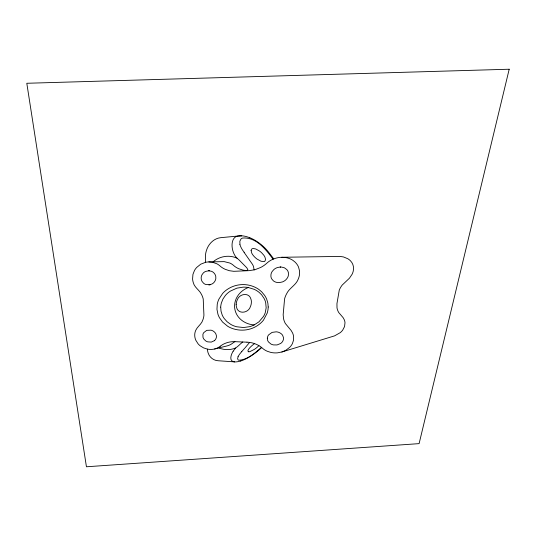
<?xml version="1.0" encoding="UTF-8"?>
<svg xmlns="http://www.w3.org/2000/svg" width="536" height="536" viewBox="0 0 536 536"><rect width="100%" height="100%" fill="white"/><g stroke="black" fill="none" stroke-linecap="round" stroke-linejoin="round"><path stroke-width="0.8" d="M220.718 307.155L221.026 311.168L222.206 315.014A35.188 24.783 -8.5 0 0 224.289 318.612L227.13 321.761L230.574 324.26A22.063 15.457 -7.9 0 0 236.691 326.766L243.572 327.543L249.548 326.672A18.867 13.186 -7.8 0 0 254.211 324.91M254.104 269.936L253.508 266.513A32.341 23.577 -6.6 0 0 252.53 264.429L244.061 252.322M238.105 356.728L237.615 358.571L238.031 359.783A2.03 1.353 -7.4 0 0 238.835 360.226C247.726 359.763 255.002 352.956 261.454 347.388M233.153 351.214C231.82 353.13 228.222 360.741 233.89 361.807A4.576 3.055 -7.2 0 0 234.373 361.86L218.105 360.748C213.603 360.56 209.522 357.331 208.169 353.057A29.668 20.06 -7.3 0 1 207.412 349.124L203.566 347.884L200.216 345.834A22.298 15.289 -6.3 0 1 198.065 343.797L195.841 340.306A27.47 18.861 -6.5 0 1 194.749 335.898L194.729 334.752A22.927 15.745 -6.3 0 1 195.734 330.337C197.509 326.31 201.864 324.032 202.97 319.59A32.676 22.894 -3.6 0 0 203.928 315.161L203.224 299.028A36.944 26.157 -3.3 0 0 201.523 294.465C199.459 289.922 194.313 287.51 193.228 282.412A30.746 22.385 -6.7 0 1 192.591 278.968L192.94 274.378L194.447 270.566A20.891 15.229 -6.1 0 1 196.739 267.404L200.725 264.194L205.496 262.339A12.355 9.045 -5.7 0 1 208.819 261.923L224.189 261.622L229.924 263.075A16.582 12.107 -6.5 0 1 233.555 265.434A23.088 17.132 -8.7 0 0 238.748 268.737L243.096 270.151L246.774 270.62M233.167 351.187L235.646 348.005A40.207 27.738 -5.7 0 0 239.404 344.909A41.553 27.584 -9 0 1 240.691 343.723L242.741 342.002M245.26 347.596L249.059 343.08A48.207 33.266 -5.7 0 0 249.562 342.417M244.865 348.045L241.723 351.583M273.755 258.915A16.824 12.228 -10.4 0 1 281.869 257.273L339.911 256.429L343.469 256.932L347.77 258.721A19.557 14.003 -13.6 0 1 350.39 260.731C353.097 263.357 354.182 267.457 353.237 271.095A23.591 16.911 -13.4 0 1 352.085 274.278L349.459 278.177L342.209 285.065A27.37 18.995 -14.7 0 0 339.248 290.224L336.95 303.617L336.997 307.838A28.649 19.698 -14.5 0 0 338.765 312.568L343.141 317.68L344.273 319.744A22.07 15.001 -11.9 0 1 344.996 322.759L344.554 326.571L342.692 330.116A16.904 11.477 -12.2 0 1 340.239 332.662L334.591 335.858L281.856 351.991L277.427 352.842A16.301 11.015 -9.4 0 1 270.734 352.38L267.598 351.388A21.902 14.847 -9.6 0 1 262.486 348.239L261.702 347.576A29.822 19.845 -7.3 0 0 258.942 345.666L256.811 347.589A32.287 22.13 -7.1 0 1 254.285 349.425L249.923 351.616A2.714 1.829 -7.9 0 1 248.751 351.804M261.702 347.576L258.747 350.216A77.532 54.129 -5.3 0 1 252.737 354.778A54.853 37.835 -6.2 0 1 246.352 358.631L244.604 359.462A24.381 16.502 -7 0 1 240.376 361.103M213.114 261.823C219.525 256.201 229.247 254.567 237.026 258.191A53.205 38.431 -5 0 1 241.086 262.01L246.56 267.538A21.587 15.698 -7 0 1 246.815 267.826L247.9 269.762L246.902 270.613M214.353 340.702L211.258 342.095L207.713 341.854A7.316 5.005 -5.9 0 1 205.616 340.836L203.982 339.261A12.388 8.496 -6.1 0 1 202.983 337.271L202.903 334.437A9.266 6.358 -6 0 1 203.794 332.595L206.755 330.35L211.003 330.176A7.263 4.985 -5.8 0 1 213.241 331.094L214.326 331.918A11.43 7.826 -5.6 0 1 215.861 333.941L216.37 335.549A11.584 7.933 -5.6 0 1 216.222 337.908L215.76 339.04A7.444 5.092 -5.8 0 1 214.36 340.702M235.646 348.005C230.373 350.236 224.001 350.075 218.876 347.938M248.295 287.517L247.063 288.033A20.757 14.693 -8.6 0 0 240.356 292.696C236.832 296.1 234.641 300.917 234.567 305.842A34.565 24.341 -9.3 0 0 236.952 314.873C240.47 320.943 247.324 324.548 254.218 324.91L258.982 321.801L263.491 316.448A32.153 22.613 -7.3 0 0 265.226 312.796L266.171 307.818L265.675 302.545A36.776 25.869 -7 0 0 264.101 298.465L261.615 294.787L259.223 292.462A25.808 18.224 -7.5 0 0 254.211 289.326L248.295 287.517A19.129 13.561 -7.8 0 0 243.089 287.162L236.885 288.147L230.393 291.102A22.304 15.779 -7.9 0 0 225.328 295.537L222.922 299.088L221.368 303.048A35.188 24.783 -8.5 0 0 220.705 307.095M281.856 351.991L285.621 350.423L289.648 347.382A19.638 13.293 -9.2 0 0 292.435 343.529L293.54 340.132L293.594 336.534A28.341 19.209 -8.8 0 0 292.576 332.97L291.155 330.511L285.366 323.523A37.044 25.594 -12 0 1 283.564 318.766L283.162 314.779L284.583 298.927A34.15 23.872 -12.1 0 1 286.639 293.741C289.393 287.845 296.2 285.139 298.344 278.861A30.23 21.909 -9.7 0 0 299.443 275.035L299.617 271.216L298.552 267.129A24.375 17.661 -10 0 0 295.008 262.044L292.944 260.382A18.901 13.722 -10.3 0 0 285.963 257.602L281.869 257.28M214.601 348.976L226.996 345.934A12.147 8.295 -6.6 0 0 232.644 343.181A17.641 11.866 -7.7 0 1 234.909 341.673M239.425 235.907L240.952 235.887A4.194 3.162 -8.1 0 1 241.723 235.867A13.782 10.318 -8 0 0 239.203 235.927C229.622 235.813 230.44 251.786 237.033 258.191M239.183 235.927L220.765 237.676C213.784 238.312 208.236 244.175 206.373 250.701A38.049 28.227 -8.1 0 0 205.576 254.292L205.496 262.339M208.946 284.911L211.881 284.047A7.779 5.648 -5.7 0 0 214.152 282.231L214.976 281.031A12.174 8.851 -5.4 0 0 215.827 278.398L215.767 276.489A12.328 8.965 -5.4 0 0 214.735 273.95L213.831 272.831A7.993 5.822 -5.7 0 0 211.398 271.27L208.678 270.76L205.536 271.457A7.229 5.266 -5.8 0 0 203.191 273.119L201.951 274.847A12.033 8.757 -6 0 0 201.181 277.882L201.228 278.914A12.361 8.998 -6.1 0 0 202.179 281.581L203.553 283.189A7.504 5.454 -5.8 0 0 205.703 284.462L210.125 284.81M280.207 267.042L277.601 267.498A8.589 6.224 -10.3 0 0 273.782 269.648L272.134 271.551A12.274 8.878 -10.5 0 0 270.968 274.526L270.915 276.429A12.455 9.005 -10.5 0 0 271.786 278.995L273.293 280.757A8.63 6.231 -10.3 0 0 276.623 282.372L279.243 282.613L282.445 281.929A9.105 6.579 -10.2 0 0 286.097 279.558L287.175 278.231A12.509 9.058 -10.1 0 0 288.321 275.698L288.515 273.052L287.926 271.209A12.301 8.904 -10.1 0 0 286.753 269.541L284.495 267.839L281.608 267.082A7.524 5.454 -10.3 0 0 280.207 267.042L280.576 267.029M208.357 270.774L209.563 270.72M208.819 261.923L212.578 262.258L216.872 263.792A17.179 12.542 -5.6 0 1 219.928 265.903A23.209 17.239 -7.8 0 0 225.234 269.313L229.395 270.714L233.79 271.317L249.14 270.647L254.982 269.709L260.731 267.444A25.815 19.195 -8.4 0 0 266.807 263.203A19.644 14.251 -10.4 0 1 273.742 258.888L268.998 252.697A66.337 48.186 -5.9 0 0 263.591 246.728A63.59 46.25 -6 0 0 256.992 241.528A45.245 33.219 -6.9 0 0 251.27 238.353L249.81 237.736M246.982 342.176L235.003 341.673A16.201 10.888 -7 0 0 228.45 342.29A16.455 11.062 -7 0 0 220.35 346.202M248.751 351.784C246.661 351.254 249.059 348.527 249.856 347.676A29.601 19.691 -9.1 0 1 254.553 343.63M273.065 259.19C265.856 249.428 256.134 236.939 242.667 238.031A3.859 2.901 -8.3 0 0 240.932 239.069L239.84 241.247L239.96 244.282M241.749 235.78A22.519 16.757 -7.7 0 1 249.763 237.796M258.935 345.673A26.11 17.407 -7.4 0 0 254.098 343.462A20.931 13.996 -7.6 0 0 246.982 342.156M220.289 346.169A12.167 8.288 -5.9 0 1 214.614 348.996A11.665 7.946 -6 0 1 207.425 349.097M240.336 361.043A11.986 8.047 -7.2 0 1 234.386 361.927M238.018 356.715A31.45 20.837 -8.7 0 1 241.803 351.616M244.195 252.255A37.433 28.14 -10.6 0 1 239.827 244.315M236.188 304.301L236.182 304.716A19.571 13.815 -8.5 0 0 236.53 307.222C238.038 314.753 248.637 313.091 250.413 306.572A20.636 14.606 -7.1 0 0 251.25 303.785L251.391 302.016A18.385 13.018 -7.2 0 0 250.895 298.981C249.039 292.087 239.304 293.735 237.368 299.725A19.564 13.809 -8.5 0 0 236.456 302.264L236.188 304.301M268.214 306.987L268.074 309.044A40.086 28.207 -6.9 0 1 267.149 313.212L263.504 320.086A27.838 19.517 -7.6 0 1 259.471 324.133C252.228 329.881 242.734 331.563 233.85 328.97A25.762 18.043 -7.9 0 1 227.579 326.19L222.547 322.036L219.505 317.781A41.587 29.299 -8.7 0 1 217.944 314.237L216.953 309.305L217.254 304.173A37.5 26.418 -8.4 0 1 218.909 299.122L222.675 293.393A25.567 18.097 -7.8 0 1 228.236 288.797C235.76 284.073 245.542 283.249 253.742 286.673A27.999 19.785 -7.5 0 1 258.982 289.554L261.669 291.825L264.59 295.329A40.012 28.147 -6.9 0 1 266.673 299.155L267.853 303.068L268.214 306.987M267.323 338.203L267.571 340.172A12.676 8.603 -9.6 0 0 268.563 342.028L270.894 343.998A8.449 5.729 -9.4 0 0 273.588 344.916L277.038 344.943L280.569 343.516A8.341 5.648 -9.3 0 0 282.774 341.157L283.303 339.891A11.799 8 -9.1 0 0 283.484 337.633L282.646 335.348A11.772 7.986 -9.1 0 0 280.971 333.553L279.678 332.749A8.328 5.662 -9.3 0 0 276.234 331.824L272.074 332.394L268.697 334.819A9.621 6.533 -9.4 0 0 267.792 336.226L267.323 338.203M251.083 250.386L251.746 253.099A19.048 14.184 -10 0 0 253.025 255.149L254.024 256.362A28.998 21.648 -10.7 0 0 257.039 259.069L261.065 261.253L264.141 261.575A1.702 1.253 -9.4 0 0 264.851 261.226L265.608 259.605L264.938 257.119A19.041 14.01 -8.3 0 0 263.672 255.069L261.528 252.67A27.832 20.422 -7.8 0 0 259.431 250.995L255.793 248.979L253.454 248.523A3.015 2.245 -8.8 0 0 253.119 248.537L252.49 248.637A1.715 1.28 -8.8 0 0 251.793 248.992L251.083 250.386M509.2 69.224L419.098 443.634L86.437 466.776L26.8 83.274L509.2 69.224"/></g></svg>
